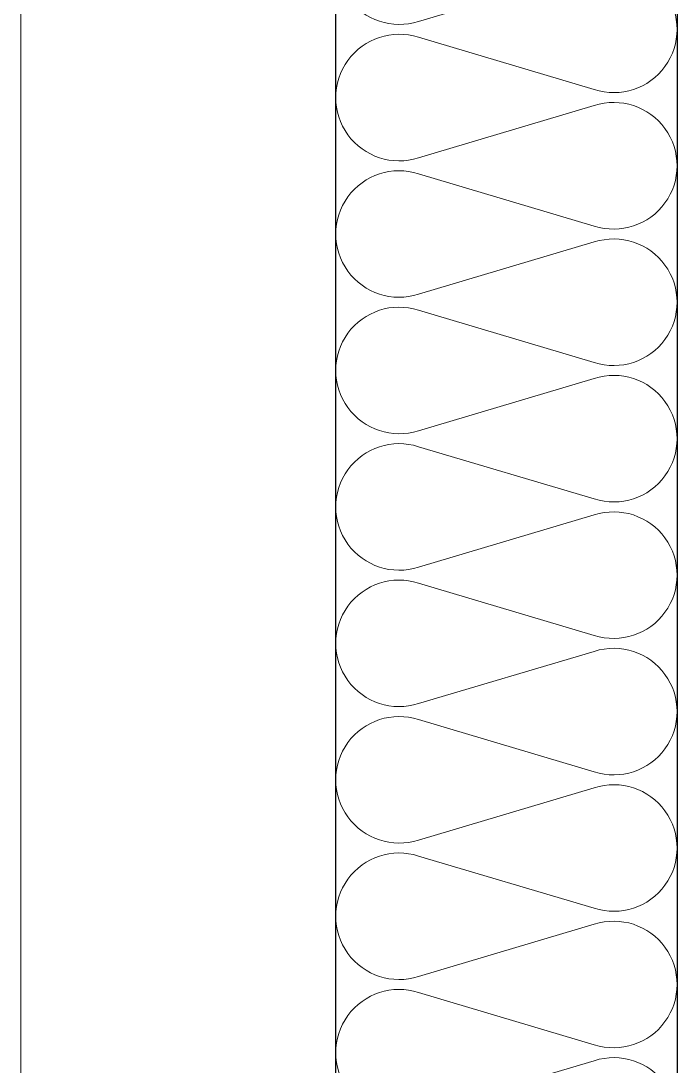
# Model space of a CAD drawing. Header units: millimetres. Extents: x 0 to 420000, y 0 to 297000.
# Drawn here: x 163862.5 to 164102.8, y 27048 to 27431 of the extents above; entities that cross this region are included whole.
import ezdxf

# ---------------------------------------------------------------- set-up
doc = ezdxf.new("R2010")
doc.units = ezdxf.units.MM
for name, color, linetype, lineweight in [('A-DWXM-DOOR', 4, 'Continuous', 25), ('A-ELEV-LIN3', 8, 'Continuous', 18), ('A-XXXX-INSL2', 8, 'Continuous', 18)]:
    doc.layers.add(name, color=color, linetype=linetype, lineweight=lineweight)

# ---------------------------------------------------------------- blocks, each defined once
blk = doc.blocks.new('방열도어-양개')
at = {"layer": 'A-DWXM-DOOR'}
for p, q in [((101.99, 77.92), (101.99, 3025.7)), ((226.99, 3025.7), (226.99, 77.92))]:
    blk.add_line(p, q, dxfattribs=at)
at = {"layer": 'A-XXXX-INSL2'}
blk.add_lwpolyline([(196.69, 2555.85, 1.37259), (196.69, 2600), (132.29, 2580.85, -1.37259), (132.29, 2625), (196.69, 2605.85, 1.37259), (196.69, 2650), (132.29, 2630.85, -1.37259), (132.29, 2675), (196.69, 2655.85, 1.37259), (196.69, 2700), (132.29, 2680.85, -1.37259), (132.29, 2725), (196.69, 2705.85, 1.37259), (196.69, 2750), (132.29, 2730.85, -1.37259), (132.29, 2775), (196.69, 2755.85, 1.37259), (196.69, 2800), (132.29, 2780.85, -1.37259), (132.29, 2825), (196.69, 2805.85, 1.37259), (196.69, 2850), (132.29, 2830.85, -1.37259), (132.29, 2875), (196.69, 2855.85, 1.37259), (196.69, 2900), (132.29, 2880.85, -1.37259), (132.29, 2925), (196.69, 2905.85, 1.37259), (196.69, 2950), (132.29, 2930.85, -1.37259), (132.29, 2975), (196.69, 2955.85, 1.37259), (196.69, 3000), (132.29, 2980.85, -1.37259), (132.29, 3025)], format="xyb", dxfattribs=at)
blk = doc.blocks.new('지하2층')
at = {"layer": 'A-ELEV-LIN3'}
blk.add_line((4734173.76, -398118.71), (4734173.76, -401118.71), dxfattribs=at)
blk.add_blockref('방열도어-양개', (4734187.1, -401118.71))

msp = doc.modelspace()

# ---------------------------------------------------------------- block references
msp.add_blockref('지하2층', (-4570311.26, 425568.71))

doc.saveas('drawing.dxf')
